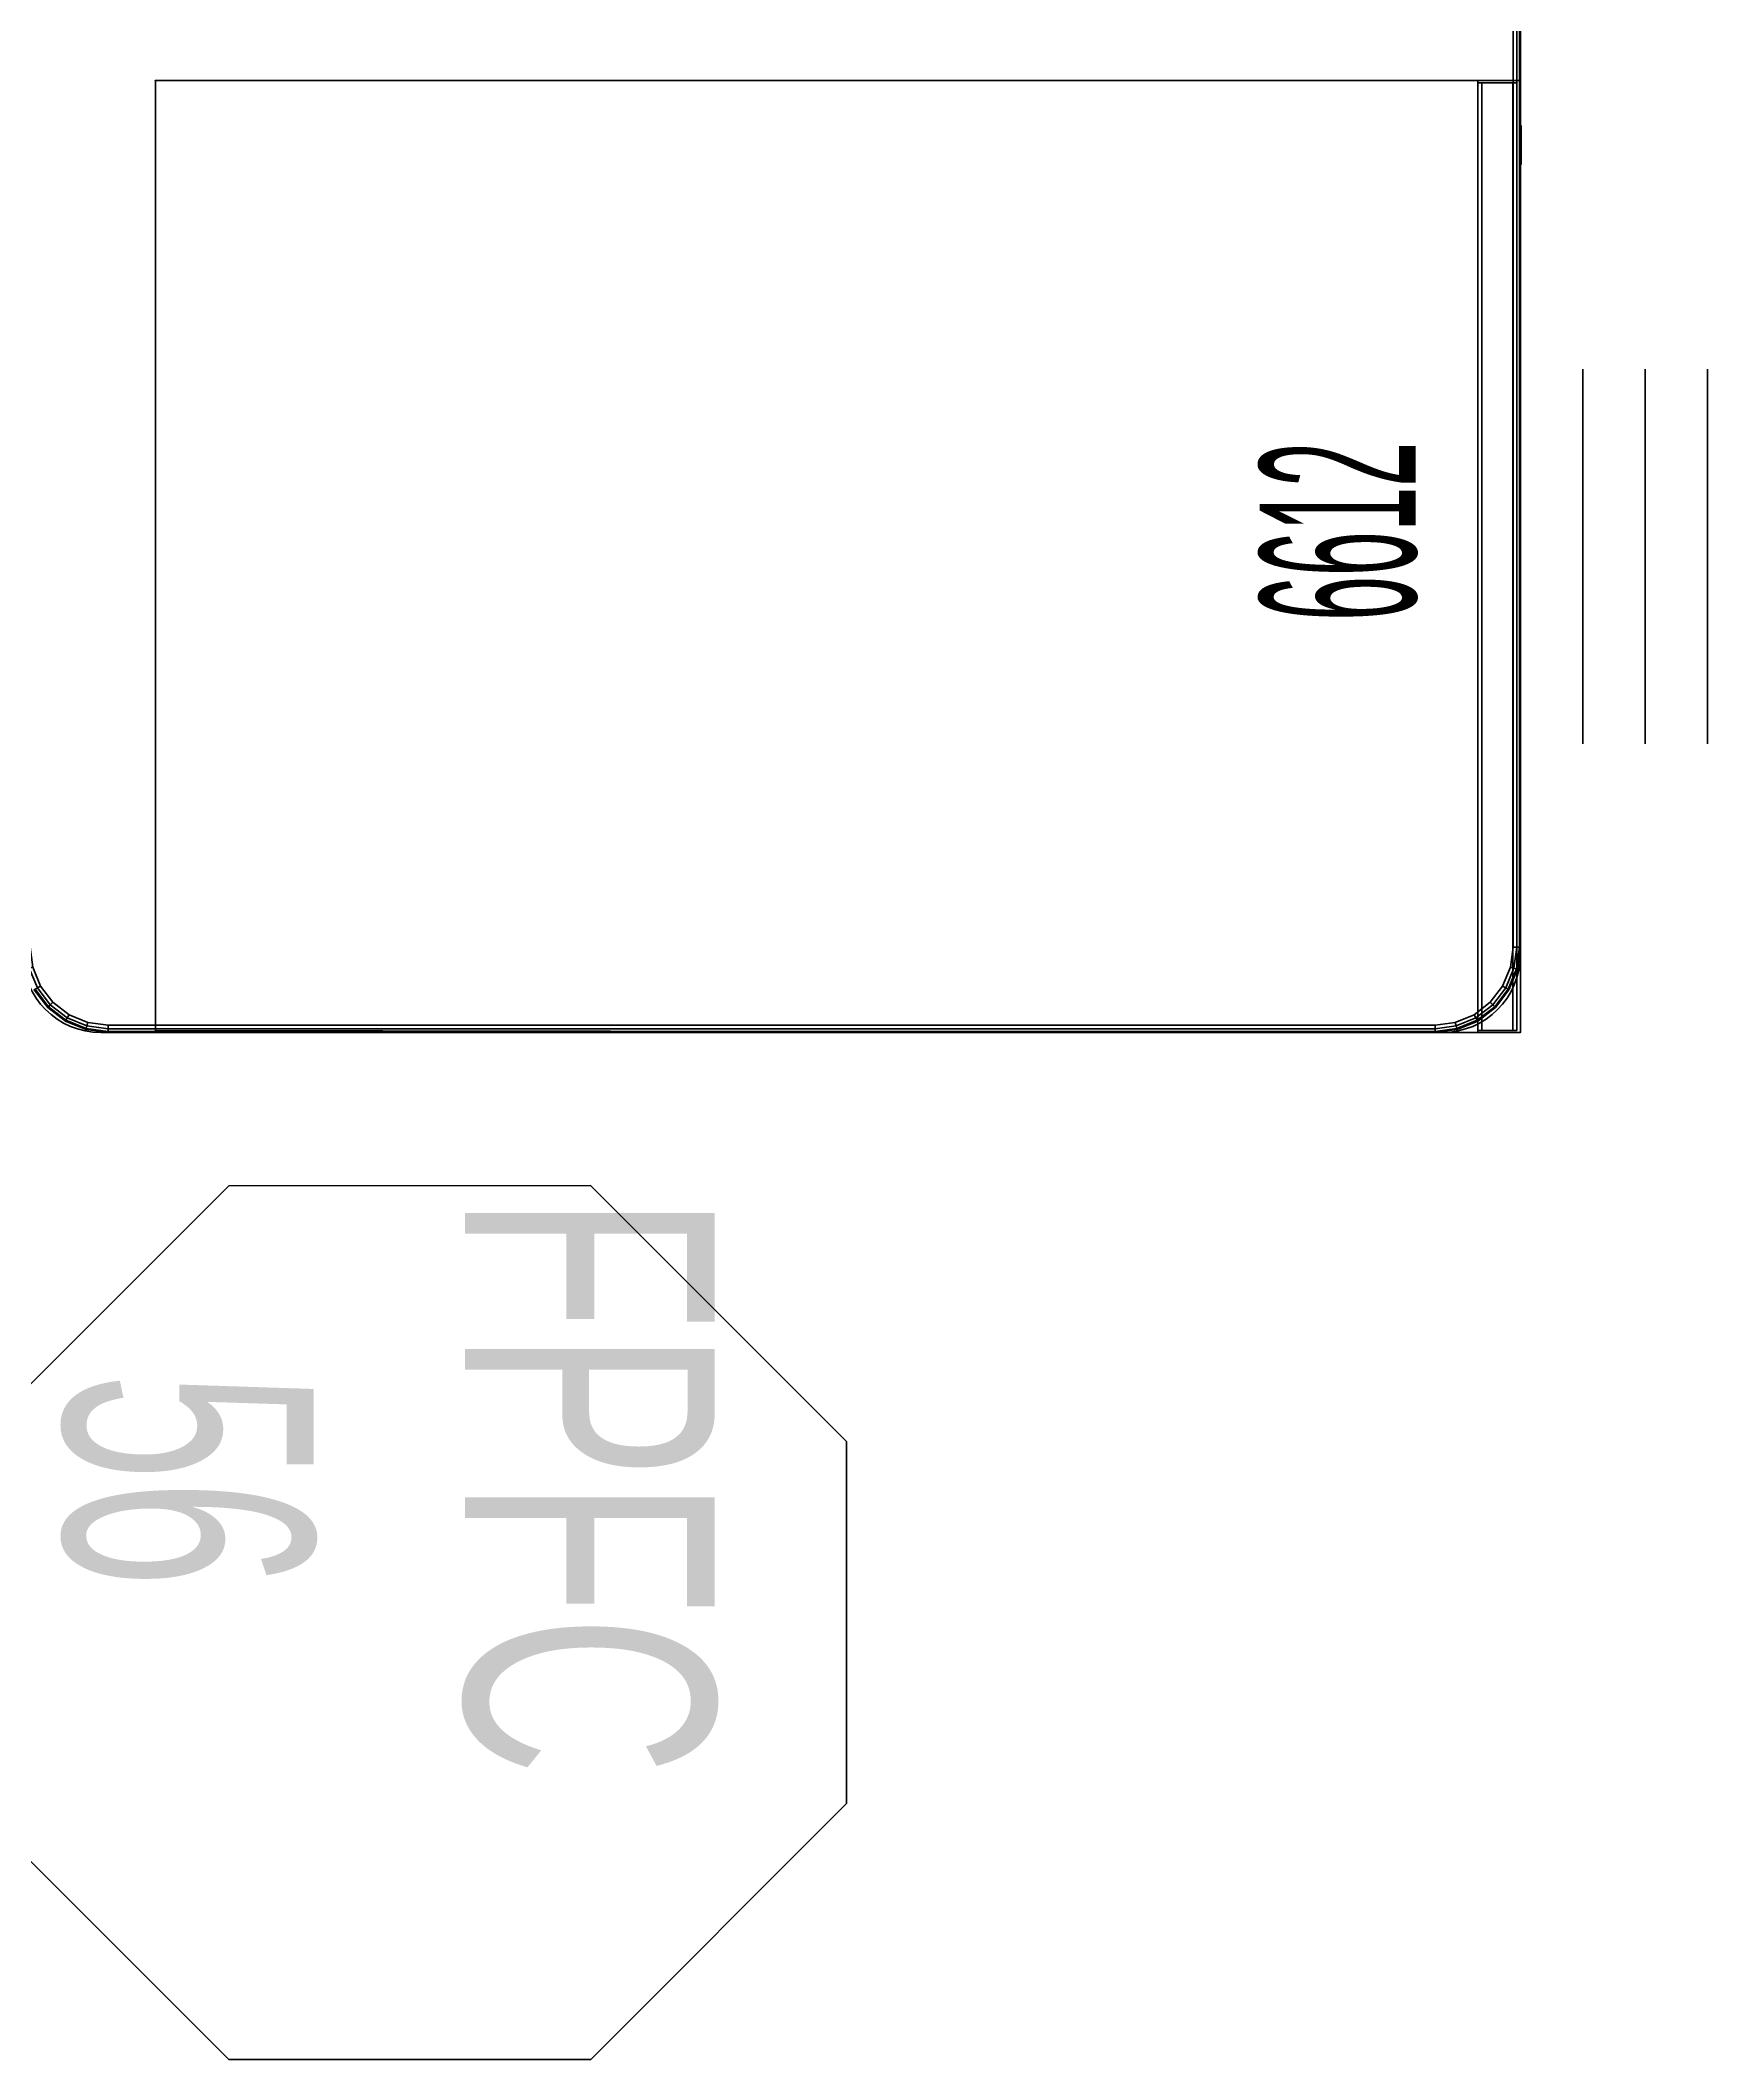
# Model space of a CAD drawing. Extents: x -170 to 1783, y -20 to 1205.
# Drawn here: x 1330.04 to 1356.76, y 192.93 to 225.28 of the extents above; entities that cross this region are included whole.
import ezdxf
from ezdxf.enums import TextEntityAlignment as Align

# ---------------------------------------------------------------- set-up
doc = ezdxf.new("R2010")
doc.units = 0
doc.header["$LTSCALE"] = 96
doc.header["$MEASUREMENT"] = 0
for name, color, linetype in [('A-FURN-3-WKSF-TOP', 7, 'Continuous'), ('A-FURN-3-WKSF-TRIM', 7, 'Continuous'), ('A-FURN-P-WKSF', 7, 'Continuous'), ('AFUPD-3-CSPT_3D', 7, 'Continuous'), ('AFUPD-3-RVBK_3D', 7, 'Continuous'), ('AFUPD-P', 7, 'Continuous'), ('MAIN_PANEL_COMP', 7, 'Continuous'), ('MAIN_STORAGE', 7, 'Continuous'), ('MAIN_WKSURF', 7, 'Continuous'), ('SM', 7, 'Continuous')]:
    doc.layers.add(name, color=color, linetype=linetype)

# ---------------------------------------------------------------- blocks, each defined once
blk = doc.blocks.new('EC-WYC-64-2424-T')
at = {"layer": 'A-FURN-3-WKSF-TOP', "color": 60, "linetype": 'Continuous'}
for points, invisible_edges in [([(0.118, -28.115, 29), (23.882, -34.22, 29), (23.882, -70.632, 29), (0.118, -70.632, 29)], 5), ([(0.118, -28.115, 27.75), (0.118, -70.632, 27.75), (23.882, -70.632, 27.75), (23.882, -34.22, 27.75)], 10), ([(23.882, -70.632, 29), (23.839, -70.956, 29), (0.161, -70.956, 29), (0.118, -70.632, 29)], 10), ([(23.882, -70.632, 27.75), (0.118, -70.632, 27.75), (0.161, -70.956, 27.75), (23.839, -70.956, 27.75)], 5), ([(0.285, -71.257, 29), (0.161, -70.956, 29), (23.839, -70.956, 29), (23.715, -71.257, 29)], 10), ([(0.285, -71.257, 27.75), (23.715, -71.257, 27.75), (23.839, -70.956, 27.75), (0.161, -70.956, 27.75)], 5), ([(23.715, -71.257, 29), (23.516, -71.516, 29), (0.484, -71.516, 29), (0.285, -71.257, 29)], 10), ([(23.715, -71.257, 27.75), (0.285, -71.257, 27.75), (0.484, -71.516, 27.75), (23.516, -71.516, 27.75)], 5), ([(0.743, -71.715, 29), (0.484, -71.516, 29), (23.516, -71.516, 29), (23.257, -71.715, 29)], 10), ([(0.743, -71.715, 27.75), (23.257, -71.715, 27.75), (23.516, -71.516, 27.75), (0.484, -71.516, 27.75)], 5), ([(23.257, -71.715, 29), (22.956, -71.839, 29), (1.044, -71.839, 29), (0.743, -71.715, 29)], 10), ([(23.257, -71.715, 27.75), (0.743, -71.715, 27.75), (1.044, -71.839, 27.75), (22.956, -71.839, 27.75)], 5), ([(1.368, -71.882, 29), (1.044, -71.839, 29), (22.956, -71.839, 29), (22.632, -71.882, 29)], 2), ([(1.368, -71.882, 27.75), (22.632, -71.882, 27.75), (22.956, -71.839, 27.75), (1.044, -71.839, 27.75)], 4)]:
    blk.add_3dface(points, dxfattribs=dict(at, invisible_edges=invisible_edges))
at = {"layer": 'A-FURN-3-WKSF-TRIM', "color": 40, "linetype": 'Continuous'}
for points in [[(23.882, -34.22, 29), (23.941, -34.22, 28.984), (23.941, -70.632, 28.984), (23.882, -70.632, 29)], [(23.941, -34.22, 27.766), (23.882, -34.22, 27.75), (23.882, -70.632, 27.75), (23.941, -70.632, 27.766)], [(23.941, -34.22, 28.984), (23.984, -34.22, 28.941), (23.984, -70.632, 28.941), (23.941, -70.632, 28.984)], [(23.984, -34.22, 27.809), (23.941, -34.22, 27.766), (23.941, -70.632, 27.766), (23.984, -70.632, 27.809)], [(23.984, -34.22, 28.941), (24, -34.22, 28.882), (24, -70.632, 28.882), (23.984, -70.632, 28.941)], [(24, -34.22, 27.868), (23.984, -34.22, 27.809), (23.984, -70.632, 27.809), (24, -70.632, 27.868)], [(23.882, -70.632, 29), (23.941, -70.632, 28.984), (23.896, -70.971, 28.984), (23.839, -70.956, 29)], [(23.941, -70.632, 27.766), (23.882, -70.632, 27.75), (23.839, -70.956, 27.75), (23.896, -70.971, 27.766)], [(23.941, -70.632, 28.984), (23.984, -70.632, 28.941), (23.938, -70.982, 28.941), (23.896, -70.971, 28.984)], [(23.984, -70.632, 27.809), (23.941, -70.632, 27.766), (23.896, -70.971, 27.766), (23.938, -70.982, 27.809)], [(23.984, -70.632, 28.941), (24, -70.632, 28.882), (23.953, -70.986, 28.882), (23.938, -70.982, 28.941)], [(24, -70.632, 27.868), (23.984, -70.632, 27.809), (23.938, -70.982, 27.809), (23.953, -70.986, 27.868)], [(24, -70.632, 28.882), (24, -70.632, 27.868), (23.953, -70.986, 27.868), (23.953, -70.986, 28.882)], [(0.285, -71.257, 29), (0.234, -71.287, 28.984), (0.104, -70.971, 28.984), (0.161, -70.956, 29)], [(0.234, -71.287, 27.766), (0.285, -71.257, 27.75), (0.161, -70.956, 27.75), (0.104, -70.971, 27.766)], [(23.839, -70.956, 29), (23.896, -70.971, 28.984), (23.766, -71.287, 28.984), (23.715, -71.257, 29)], [(23.896, -70.971, 27.766), (23.839, -70.956, 27.75), (23.715, -71.257, 27.75), (23.766, -71.287, 27.766)], [(23.896, -70.971, 28.984), (23.938, -70.982, 28.941), (23.803, -71.308, 28.941), (23.766, -71.287, 28.984)], [(23.938, -70.982, 27.809), (23.896, -70.971, 27.766), (23.766, -71.287, 27.766), (23.803, -71.308, 27.809)], [(23.938, -70.982, 28.941), (23.953, -70.986, 28.882), (23.817, -71.316, 28.882), (23.803, -71.308, 28.941)], [(23.953, -70.986, 27.868), (23.938, -70.982, 27.809), (23.803, -71.308, 27.809), (23.817, -71.316, 27.868)], [(23.953, -70.986, 28.882), (23.953, -70.986, 27.868), (23.817, -71.316, 27.868), (23.817, -71.316, 28.882)], [(0.412, -71.588, 28.941), (0.401, -71.599, 28.882), (0.183, -71.316, 28.882), (0.197, -71.308, 28.941)], [(0.401, -71.599, 27.868), (0.412, -71.588, 27.809), (0.197, -71.308, 27.809), (0.183, -71.316, 27.868)], [(0.401, -71.599, 28.882), (0.401, -71.599, 27.868), (0.183, -71.316, 27.868), (0.183, -71.316, 28.882)], [(0.442, -71.558, 28.984), (0.412, -71.588, 28.941), (0.197, -71.308, 28.941), (0.234, -71.287, 28.984)], [(0.412, -71.588, 27.809), (0.442, -71.558, 27.766), (0.234, -71.287, 27.766), (0.197, -71.308, 27.809)], [(0.484, -71.516, 29), (0.442, -71.558, 28.984), (0.234, -71.287, 28.984), (0.285, -71.257, 29)], [(0.442, -71.558, 27.766), (0.484, -71.516, 27.75), (0.285, -71.257, 27.75), (0.234, -71.287, 27.766)], [(23.715, -71.257, 29), (23.766, -71.287, 28.984), (23.558, -71.558, 28.984), (23.516, -71.516, 29)], [(23.766, -71.287, 27.766), (23.715, -71.257, 27.75), (23.516, -71.516, 27.75), (23.558, -71.558, 27.766)], [(23.766, -71.287, 28.984), (23.803, -71.308, 28.941), (23.588, -71.588, 28.941), (23.558, -71.558, 28.984)], [(23.803, -71.308, 27.809), (23.766, -71.287, 27.766), (23.558, -71.558, 27.766), (23.588, -71.588, 27.809)], [(23.803, -71.308, 28.941), (23.817, -71.316, 28.882), (23.599, -71.599, 28.882), (23.588, -71.588, 28.941)], [(23.817, -71.316, 27.868), (23.803, -71.308, 27.809), (23.588, -71.588, 27.809), (23.599, -71.599, 27.868)], [(23.817, -71.316, 28.882), (23.817, -71.316, 27.868), (23.599, -71.599, 27.868), (23.599, -71.599, 28.882)], [(0.692, -71.803, 28.941), (0.684, -71.817, 28.882), (0.401, -71.599, 28.882), (0.412, -71.588, 28.941)], [(0.684, -71.817, 27.868), (0.692, -71.803, 27.809), (0.412, -71.588, 27.809), (0.401, -71.599, 27.868)], [(0.684, -71.817, 28.882), (0.684, -71.817, 27.868), (0.401, -71.599, 27.868), (0.401, -71.599, 28.882)], [(0.714, -71.766, 28.984), (0.692, -71.803, 28.941), (0.412, -71.588, 28.941), (0.442, -71.558, 28.984)], [(0.692, -71.803, 27.809), (0.714, -71.766, 27.766), (0.442, -71.558, 27.766), (0.412, -71.588, 27.809)], [(0.743, -71.715, 29), (0.714, -71.766, 28.984), (0.442, -71.558, 28.984), (0.484, -71.516, 29)], [(0.714, -71.766, 27.766), (0.743, -71.715, 27.75), (0.484, -71.516, 27.75), (0.442, -71.558, 27.766)], [(1.018, -71.938, 28.941), (1.014, -71.953, 28.882), (0.684, -71.817, 28.882), (0.692, -71.803, 28.941)], [(1.014, -71.953, 27.868), (1.018, -71.938, 27.809), (0.692, -71.803, 27.809), (0.684, -71.817, 27.868)], [(1.014, -71.953, 28.882), (1.014, -71.953, 27.868), (0.684, -71.817, 27.868), (0.684, -71.817, 28.882)], [(1.029, -71.896, 28.984), (1.018, -71.938, 28.941), (0.692, -71.803, 28.941), (0.714, -71.766, 28.984)], [(1.018, -71.938, 27.809), (1.029, -71.896, 27.766), (0.714, -71.766, 27.766), (0.692, -71.803, 27.809)], [(1.044, -71.839, 29), (1.029, -71.896, 28.984), (0.714, -71.766, 28.984), (0.743, -71.715, 29)], [(1.029, -71.896, 27.766), (1.044, -71.839, 27.75), (0.743, -71.715, 27.75), (0.714, -71.766, 27.766)], [(23.257, -71.715, 29), (23.287, -71.766, 28.984), (22.971, -71.896, 28.984), (22.956, -71.839, 29)], [(23.287, -71.766, 27.766), (23.257, -71.715, 27.75), (22.956, -71.839, 27.75), (22.971, -71.896, 27.766)], [(23.287, -71.766, 28.984), (23.308, -71.803, 28.941), (22.982, -71.938, 28.941), (22.971, -71.896, 28.984)], [(23.308, -71.803, 27.809), (23.287, -71.766, 27.766), (22.971, -71.896, 27.766), (22.982, -71.938, 27.809)], [(23.308, -71.803, 28.941), (23.316, -71.817, 28.882), (22.986, -71.953, 28.882), (22.982, -71.938, 28.941)], [(23.316, -71.817, 27.868), (23.308, -71.803, 27.809), (22.982, -71.938, 27.809), (22.986, -71.953, 27.868)], [(23.316, -71.817, 28.882), (23.316, -71.817, 27.868), (22.986, -71.953, 27.868), (22.986, -71.953, 28.882)], [(23.516, -71.516, 29), (23.558, -71.558, 28.984), (23.287, -71.766, 28.984), (23.257, -71.715, 29)], [(23.558, -71.558, 27.766), (23.516, -71.516, 27.75), (23.257, -71.715, 27.75), (23.287, -71.766, 27.766)], [(23.558, -71.558, 28.984), (23.588, -71.588, 28.941), (23.308, -71.803, 28.941), (23.287, -71.766, 28.984)], [(23.588, -71.588, 27.809), (23.558, -71.558, 27.766), (23.287, -71.766, 27.766), (23.308, -71.803, 27.809)], [(23.588, -71.588, 28.941), (23.599, -71.599, 28.882), (23.316, -71.817, 28.882), (23.308, -71.803, 28.941)], [(23.599, -71.599, 27.868), (23.588, -71.588, 27.809), (23.308, -71.803, 27.809), (23.316, -71.817, 27.868)], [(23.599, -71.599, 28.882), (23.599, -71.599, 27.868), (23.316, -71.817, 27.868), (23.316, -71.817, 28.882)], [(1.368, -71.984, 28.941), (1.368, -72, 28.882), (1.014, -71.953, 28.882), (1.018, -71.938, 28.941)], [(1.368, -72, 27.868), (1.368, -71.984, 27.809), (1.018, -71.938, 27.809), (1.014, -71.953, 27.868)], [(1.368, -72, 28.882), (1.368, -72, 27.868), (1.014, -71.953, 27.868), (1.014, -71.953, 28.882)], [(1.368, -71.941, 28.984), (1.368, -71.984, 28.941), (1.018, -71.938, 28.941), (1.029, -71.896, 28.984)], [(1.368, -71.984, 27.809), (1.368, -71.941, 27.766), (1.029, -71.896, 27.766), (1.018, -71.938, 27.809)], [(1.368, -71.882, 29), (1.368, -71.941, 28.984), (1.029, -71.896, 28.984), (1.044, -71.839, 29)], [(1.368, -71.941, 27.766), (1.368, -71.882, 27.75), (1.044, -71.839, 27.75), (1.029, -71.896, 27.766)], [(22.632, -71.941, 27.766), (22.632, -71.882, 27.75), (1.368, -71.882, 27.75), (1.368, -71.941, 27.766)], [(22.632, -71.882, 29), (22.632, -71.941, 28.984), (1.368, -71.941, 28.984), (1.368, -71.882, 29)], [(22.632, -71.984, 27.809), (22.632, -71.941, 27.766), (1.368, -71.941, 27.766), (1.368, -71.984, 27.809)], [(22.632, -71.941, 28.984), (22.632, -71.984, 28.941), (1.368, -71.984, 28.941), (1.368, -71.941, 28.984)], [(22.632, -72, 27.868), (22.632, -71.984, 27.809), (1.368, -71.984, 27.809), (1.368, -72, 27.868)], [(22.632, -71.984, 28.941), (22.632, -72, 28.882), (1.368, -72, 28.882), (1.368, -71.984, 28.941)], [(22.632, -72, 28.882), (22.632, -72, 27.868), (1.368, -72, 27.868), (1.368, -72, 28.882)], [(22.956, -71.839, 29), (22.971, -71.896, 28.984), (22.632, -71.941, 28.984), (22.632, -71.882, 29)], [(22.971, -71.896, 27.766), (22.956, -71.839, 27.75), (22.632, -71.882, 27.75), (22.632, -71.941, 27.766)], [(22.971, -71.896, 28.984), (22.982, -71.938, 28.941), (22.632, -71.984, 28.941), (22.632, -71.941, 28.984)], [(22.982, -71.938, 27.809), (22.971, -71.896, 27.766), (22.632, -71.941, 27.766), (22.632, -71.984, 27.809)], [(22.982, -71.938, 28.941), (22.986, -71.953, 28.882), (22.632, -72, 28.882), (22.632, -71.984, 28.941)], [(22.986, -71.953, 27.868), (22.982, -71.938, 27.809), (22.632, -71.984, 27.809), (22.632, -72, 27.868)], [(22.986, -71.953, 28.882), (22.986, -71.953, 27.868), (22.632, -72, 27.868), (22.632, -72, 28.882)]]:
    blk.add_3dface(points, dxfattribs=at)
at = {"layer": 'A-FURN-3-WKSF-TRIM', "color": 40, "linetype": 'Continuous', "invisible_edges": 1}
blk.add_3dface([(24, -34.22, 28.882), (24, -34.22, 27.868), (24, -70.632, 27.868), (24, -70.632, 28.882)], dxfattribs=at)
at = {"layer": 'A-FURN-P-WKSF', "color": 7, "linetype": 'Continuous'}
for p, q in [((24, -70.75), (24, -34.22)), ((1.25, -72), (22.75, -72))]:
    blk.add_line(p, q, dxfattribs=at)
for centre, start, end in [((1.25, -70.75), 180, 270), ((22.75, -70.75), 270, 360)]:
    blk.add_arc(centre, 1.25, start, end, dxfattribs=at)
at = {"layer": 'MAIN_WKSURF', "color": 7, "linetype": 'Continuous'}
blk.add_point((24, -72), dxfattribs=at)
blk.add_point((24, -72), dxfattribs=at)
blk = doc.blocks.new('EC-HP-6612-FPED')
at = {"layer": 'AFUPD-3-CSPT_3D', "color": 60, "linetype": 'Continuous'}
for points in [[(0, 21.875, 27.75), (15.25, 21.875, 27.75), (15.25, 21.875), (0, 21.875)], [(0, 0.68), (0, 0.68, 27.75), (0, 21.875, 27.75), (0, 21.875)], [(15.25, 0.68), (15.25, 21.875), (15.25, 21.875, 27.75), (15.25, 0.68, 27.75)], [(15.25, 0.68, 27.75), (0, 0.68, 27.75), (0, 0, 27.75), (15.25, 0, 27.75)], [(15.25, 0.68), (15.25, 0.68, 2.73), (0, 0.68, 2.73), (0, 0.68)], [(0, 0.68, 2.73), (15.25, 0.68, 2.73), (15.25, 0.68, 27.75), (0, 0.68, 27.75)], [(0, 0, 26.15), (0, 0, 27.75), (0, 0.68, 27.75), (0, 0.68, 26.15)], [(15.217, 0.06, 14.525), (15.217, 0.68, 14.525), (0.032, 0.68, 14.525), (0.032, 0.06, 14.525)], [(0.032, 0.06, 2.73), (0.032, 0.68, 2.73), (15.217, 0.68, 2.73), (15.217, 0.06, 2.73)], [(0.032, 0.68, 14.087), (15.217, 0.68, 14.087), (15.217, 0.68, 2.73), (0.032, 0.68, 2.73)], [(15.217, 0.06, 20.275), (15.217, 0.68, 20.275), (0.032, 0.68, 20.275), (0.032, 0.06, 20.275)], [(0.032, 0.06, 14.65), (0.032, 0.68, 14.65), (15.217, 0.68, 14.65), (15.217, 0.06, 14.65)], [(0.032, 0.68, 19.838), (15.217, 0.68, 19.838), (15.217, 0.68, 14.65), (0.032, 0.68, 14.65)], [(0.032, 0.06, 26.025), (0.032, 0.68, 26.025), (15.217, 0.68, 26.025), (15.217, 0.06, 26.025)], [(0.032, 0.68, 20.4), (15.217, 0.68, 20.4), (15.217, 0.68, 25.587), (0.032, 0.68, 25.587)], [(15.217, 0.06, 20.4), (15.217, 0.68, 20.4), (0.032, 0.68, 20.4), (0.032, 0.06, 20.4)], [(15.25, 0.68, 26.15), (15.25, 0.68, 27.75), (15.25, 0, 27.75), (15.25, 0, 26.15)], [(0.032, 0.618, 14.087), (0.032, 0.06, 13.462), (15.217, 0.06, 13.462), (15.217, 0.618, 14.087)], [(0.032, 0.618, 14.087), (15.217, 0.618, 14.087), (15.217, 0.618, 14.462), (0.032, 0.618, 14.462)], [(15.217, 0.618, 14.462), (15.217, 0.122, 14.462), (0.032, 0.122, 14.462), (0.032, 0.618, 14.462)], [(0.032, 0.618, 19.838), (0.032, 0.06, 19.213), (15.217, 0.06, 19.213), (15.217, 0.618, 19.838)], [(15.217, 0.618, 20.213), (15.217, 0.122, 20.213), (0.032, 0.122, 20.213), (0.032, 0.618, 20.213)], [(0.032, 0.618, 19.838), (15.217, 0.618, 19.838), (15.217, 0.618, 20.213), (0.032, 0.618, 20.213)], [(0.032, 0.618, 25.962), (15.217, 0.618, 25.962), (15.217, 0.618, 25.587), (0.032, 0.618, 25.587)], [(0.032, 0.618, 25.962), (0.032, 0.122, 25.962), (15.217, 0.122, 25.962), (15.217, 0.618, 25.962)], [(15.217, 0.618, 25.587), (15.217, 0.06, 24.962), (0.032, 0.06, 24.962), (0.032, 0.618, 25.587)], [(0, 0, 27.75), (0, 0, 26.15), (15.25, 0, 26.15), (15.25, 0, 27.75)], [(0.032, 0.06, 14.275), (0.032, 0.122, 14.275), (15.217, 0.122, 14.275), (15.217, 0.06, 14.275)], [(0.032, 0.06, 20.025), (0.032, 0.122, 20.025), (15.217, 0.122, 20.025), (15.217, 0.06, 20.025)], [(15.217, 0.06, 25.775), (15.217, 0.122, 25.775), (0.032, 0.122, 25.775), (0.032, 0.06, 25.775)], [(15.217, 0.06, 14.275), (15.217, 0.06, 14.525), (0.032, 0.06, 14.525), (0.032, 0.06, 14.275)], [(0.032, 0.06, 13.462), (0.032, 0.06, 2.73), (15.217, 0.06, 2.73), (15.217, 0.06, 13.462)], [(15.217, 0.06, 20.025), (15.217, 0.06, 20.275), (0.032, 0.06, 20.275), (0.032, 0.06, 20.025)], [(0.032, 0.06, 19.213), (0.032, 0.06, 14.65), (15.217, 0.06, 14.65), (15.217, 0.06, 19.213)], [(0.032, 0.06, 25.775), (0.032, 0.06, 26.025), (15.217, 0.06, 26.025), (15.217, 0.06, 25.775)], [(15.217, 0.06, 24.962), (15.217, 0.06, 20.4), (0.032, 0.06, 20.4), (0.032, 0.06, 24.962)]]:
    blk.add_3dface(points, dxfattribs=at)
for points, invisible_edges in [([(0, 21.875, 27.75), (0, 0.68, 27.75), (15.25, 0.68, 27.75), (15.25, 21.875, 27.75)], 2), ([(0.032, 0.68, 14.087), (0.032, 0.06, 2.73), (0.032, 0.06, 13.462), (0.032, 0.618, 14.087)], 9), ([(0.032, 0.68, 14.525), (0.032, 0.618, 14.462), (0.032, 0.122, 14.462), (0.032, 0.06, 14.525)], 5), ([(0.032, 0.618, 14.087), (0.032, 0.618, 14.462), (0.032, 0.68, 14.525), (0.032, 0.68, 14.087)], 2), ([(0.032, 0.06, 2.73), (0.032, 0.68, 14.087), (0.032, 0.68, 2.73)], 1), ([(0.032, 0.68, 19.838), (0.032, 0.06, 14.65), (0.032, 0.06, 19.213), (0.032, 0.618, 19.838)], 9), ([(0.032, 0.68, 20.275), (0.032, 0.618, 20.213), (0.032, 0.122, 20.213), (0.032, 0.06, 20.275)], 5), ([(0.032, 0.618, 19.838), (0.032, 0.618, 20.213), (0.032, 0.68, 20.275), (0.032, 0.68, 19.838)], 2), ([(0.032, 0.06, 14.65), (0.032, 0.68, 19.838), (0.032, 0.68, 14.65)], 1), ([(0.032, 0.68), (0.032, 0.68, 2.955), (15.217, 0.68, 2.955), (15.217, 0.68)], 7), ([(0.032, 0.618, 25.587), (0.032, 0.06, 24.962), (0.032, 0.06, 20.4), (0.032, 0.68, 25.587)], 12), ([(0.032, 0.06, 26.025), (0.032, 0.122, 25.962), (0.032, 0.618, 25.962), (0.032, 0.68, 26.025)], 5), ([(0.032, 0.68, 25.587), (0.032, 0.68, 26.025), (0.032, 0.618, 25.962), (0.032, 0.618, 25.587)], 2), ([(0.032, 0.68, 20.4), (0.032, 0.68, 25.587), (0.032, 0.06, 20.4)], 2), ([(15.217, 0.618, 14.087), (15.217, 0.06, 13.462), (15.217, 0.06, 2.73), (15.217, 0.68, 14.087)], 12), ([(15.217, 0.06, 14.525), (15.217, 0.122, 14.462), (15.217, 0.618, 14.462), (15.217, 0.68, 14.525)], 5), ([(15.217, 0.68, 14.087), (15.217, 0.68, 14.525), (15.217, 0.618, 14.462), (15.217, 0.618, 14.087)], 2), ([(15.217, 0.68, 2.73), (15.217, 0.68, 14.087), (15.217, 0.06, 2.73)], 2), ([(15.217, 0.618, 19.838), (15.217, 0.06, 19.213), (15.217, 0.06, 14.65), (15.217, 0.68, 19.838)], 12), ([(15.217, 0.06, 20.275), (15.217, 0.122, 20.213), (15.217, 0.618, 20.213), (15.217, 0.68, 20.275)], 5), ([(15.217, 0.68, 19.838), (15.217, 0.68, 20.275), (15.217, 0.618, 20.213), (15.217, 0.618, 19.838)], 2), ([(15.217, 0.68, 14.65), (15.217, 0.68, 19.838), (15.217, 0.06, 14.65)], 2), ([(15.217, 0.68, 25.587), (15.217, 0.06, 20.4), (15.217, 0.06, 24.962), (15.217, 0.618, 25.587)], 9), ([(15.217, 0.68, 26.025), (15.217, 0.618, 25.962), (15.217, 0.122, 25.962), (15.217, 0.06, 26.025)], 5), ([(15.217, 0.618, 25.587), (15.217, 0.618, 25.962), (15.217, 0.68, 26.025), (15.217, 0.68, 25.587)], 2), ([(15.217, 0.06, 20.4), (15.217, 0.68, 25.587), (15.217, 0.68, 20.4)], 1), ([(0.032, 0.122, 14.462), (0.032, 0.122, 14.275), (0.032, 0.06, 14.275), (0.032, 0.06, 14.525)], 8), ([(0.032, 0.122, 20.213), (0.032, 0.122, 20.025), (0.032, 0.06, 20.025), (0.032, 0.06, 20.275)], 8), ([(0.032, 0.06, 26.025), (0.032, 0.06, 25.775), (0.032, 0.122, 25.775), (0.032, 0.122, 25.962)], 8), ([(15.217, 0.06, 14.525), (15.217, 0.06, 14.275), (15.217, 0.122, 14.275), (15.217, 0.122, 14.462)], 8), ([(15.217, 0.06, 20.275), (15.217, 0.06, 20.025), (15.217, 0.122, 20.025), (15.217, 0.122, 20.213)], 8), ([(15.217, 0.122, 25.962), (15.217, 0.122, 25.775), (15.217, 0.06, 25.775), (15.217, 0.06, 26.025)], 8)]:
    blk.add_3dface(points, dxfattribs=dict(at, invisible_edges=invisible_edges))
at = {"layer": 'AFUPD-3-RVBK_3D', "color": 60, "linetype": 'Continuous'}
for points, invisible_edges in [([(0, 0.68, 27.75), (15.25, 0.68, 27.75), (15.25, 0.68, 2.73), (0, 0.68, 2.73)], 1), ([(14.218, -0.01, 26.949), (13.911, -0.01, 27.01), (13.905, -0.01, 26.949), (13.911, -0.01, 26.888)], 9), ([(14.218, -0.01, 26.949), (13.911, -0.01, 26.888), (13.929, -0.01, 26.83), (13.958, -0.01, 26.776)], 9), ([(14.218, -0.01, 26.949), (13.958, -0.01, 27.123), (13.929, -0.01, 27.069), (13.911, -0.01, 27.01)], 9), ([(14.218, -0.01, 26.949), (13.958, -0.01, 26.776), (13.997, -0.01, 26.728), (14.044, -0.01, 26.689)], 9), ([(14.218, -0.01, 26.949), (14.044, -0.01, 27.209), (13.997, -0.01, 27.17), (13.958, -0.01, 27.123)], 9), ([(14.218, -0.01, 26.949), (14.044, -0.01, 26.689), (14.098, -0.01, 26.661), (14.157, -0.01, 26.643)], 9), ([(14.218, -0.01, 26.949), (14.157, -0.01, 27.256), (14.098, -0.01, 27.238), (14.044, -0.01, 27.209)], 9), ([(14.218, -0.01, 26.949), (14.157, -0.01, 26.643), (14.218, -0.01, 26.637), (14.278, -0.01, 26.643)], 9), ([(14.218, -0.01, 26.949), (14.278, -0.01, 27.256), (14.218, -0.01, 27.262), (14.157, -0.01, 27.256)], 9), ([(14.218, -0.01, 26.949), (14.524, -0.01, 26.888), (14.53, -0.01, 26.949), (14.524, -0.01, 27.01)], 9), ([(14.218, -0.01, 26.949), (14.477, -0.01, 26.776), (14.506, -0.01, 26.83), (14.524, -0.01, 26.888)], 9), ([(14.218, -0.01, 26.949), (14.391, -0.01, 26.689), (14.438, -0.01, 26.728), (14.477, -0.01, 26.776)], 9), ([(14.218, -0.01, 26.949), (14.278, -0.01, 26.643), (14.337, -0.01, 26.661), (14.391, -0.01, 26.689)], 9), ([(14.218, -0.01, 26.949), (14.524, -0.01, 27.01), (14.506, -0.01, 27.069), (14.477, -0.01, 27.123)], 9), ([(14.218, -0.01, 26.949), (14.477, -0.01, 27.123), (14.438, -0.01, 27.17), (14.391, -0.01, 27.209)], 9), ([(14.218, -0.01, 26.949), (14.391, -0.01, 27.209), (14.337, -0.01, 27.238), (14.278, -0.01, 27.256)], 9)]:
    blk.add_3dface(points, dxfattribs=dict(at, invisible_edges=invisible_edges))
for points in [[(0.032, 0.68, 26.15), (15.217, 0.68, 26.15), (15.217, 0.68, 20.275), (0.032, 0.68, 20.275)], [(0.032, 0.68, 14.65), (15.217, 0.68, 14.65), (15.217, 0.68, 14.525), (0.032, 0.68, 14.525)]]:
    blk.add_3dface(points, dxfattribs=at)
at = {"layer": 'AFUPD-P', "color": 60, "linetype": 'Continuous'}
for p, q in [((15.25, 21.875), (0, 21.875)), ((0, 21.875), (0, 0)), ((15.25, 21.875), (0, 21.875)), ((0.032, 21.875), (0, 0)), ((15.25, 0), (15.25, 21.875)), ((15.25, 0), (15.25, 21.875)), ((0, 0), (15.25, 0)), ((0, 0), (15.25, 0)), ((4.625, -1), (10.625, -1)), ((4.625, -1), (10.625, -1)), ((4.625, -2), (10.625, -2)), ((4.625, -2), (10.625, -2)), ((4.625, -3), (10.625, -3)), ((4.625, -3), (10.625, -3))]:
    blk.add_line(p, q, dxfattribs=at)
at = {"layer": 'MAIN_STORAGE', "color": 7, "linetype": 'Continuous'}
for p in [(0, 21.875), (0, 21.875), (15.25, 21.875), (15.25, 21.875), (0, 0), (0, 0), (15.25, 0), (15.25, 0)]:
    blk.add_point(p, dxfattribs=at)
at = {"layer": 'AFUPD-P', "color": 60, "linetype": 'Continuous', "width": 0.384889}
blk.add_text('6612', height=2.5, dxfattribs=at).set_placement((8.028, 1.676), align=Align.CENTER)
blk = doc.blocks.new('EC-FPFC-56')
at = {"layer": 'MAIN_PANEL_COMP', "color": 7, "linetype": 'Continuous'}
for p in [(0, 0), (0, 0), (0.03, -0.008), (0.03, -0.008), (0, -2), (0.03, -2.008), (2, -2), (2.03, -2.008)]:
    blk.add_point(p, dxfattribs=at)
at = {"layer": 'SM', "color": 60, "linetype": 'Continuous'}
for p, q in [((2.425, 9.107), (6.526, 13.209)), ((6.526, 13.209), (12.324, 13.21)), ((12.324, 13.21), (16.426, 9.11)), ((2.426, 3.308), (2.425, 9.107)), ((16.426, 9.11), (16.427, 3.311)), ((6.528, -0.792), (2.426, 3.308)), ((16.427, 3.311), (12.327, -0.791)), ((1, 0), (0, 0)), ((2, -1), (1, 0)), ((12.327, -0.791), (6.528, -0.792)), ((2, -2), (2, -1))]:
    blk.add_line(p, q, dxfattribs=at)
for points in [[(0.03, -0.008, 3), (0.03, -2.008, 3), (0.03, -2.008, 55.5), (0.03, -0.008, 55.5)], [(0.03, -0.008, 55.5), (0.53, -0.008, 55.5), (0.53, -0.008, 3), (0.03, -0.008, 3)], [(0.045, -0.008, 55.63), (0.03, -0.008, 55.5), (0.03, -2.008, 55.5), (0.045, -1.991, 55.63)], [(0.03, -0.008), (0.03, -2.008), (0.03, -2.008, 3), (0.03, -0.008, 3)], [(0.03, -0.008, 3), (0.53, -0.008, 3), (0.53, -0.008), (0.03, -0.008)], [(0.096, -0.008, 55.75), (0.045, -0.008, 55.63), (0.045, -1.991, 55.63), (0.096, -1.941, 55.75)], [(0.175, -0.008, 55.854), (0.096, -0.008, 55.75), (0.096, -1.941, 55.75), (0.176, -1.862, 55.854)], [(0.279, -0.008, 55.933), (0.175, -0.008, 55.854), (0.176, -1.862, 55.854), (0.279, -1.758, 55.933)], [(0.399, -0.008, 55.983), (0.279, -0.008, 55.933), (0.279, -1.758, 55.933), (0.399, -1.639, 55.983)], [(0.53, -0.008, 56), (0.399, -0.008, 55.983), (0.399, -1.639, 55.983), (0.53, -1.508, 56)], [(0.919, -0.057, 55.5), (0.53, -0.008, 55.5), (0.53, -0.008, 56), (0.919, -0.057, 56)], [(0.919, -0.057), (0.53, -0.008), (0.53, -0.008, 3), (0.919, -0.057, 3)], [(0.919, -0.057, 3), (0.53, -0.008, 3), (0.53, -0.008, 55.5), (0.919, -0.057, 55.5)], [(1.281, -0.208), (0.919, -0.057), (0.919, -0.057, 3), (1.281, -0.208, 3)], [(1.281, -0.208, 55.5), (0.919, -0.057, 55.5), (0.919, -0.057, 56), (1.281, -0.208, 56)], [(1.281, -0.208, 3), (0.919, -0.057, 3), (0.919, -0.057, 55.5), (1.281, -0.208, 55.5)], [(1.591, -0.446), (1.281, -0.208), (1.281, -0.208, 3), (1.591, -0.446, 3)], [(1.591, -0.446, 55.5), (1.281, -0.208, 55.5), (1.281, -0.208, 56), (1.591, -0.446, 56)], [(1.591, -0.446, 3), (1.281, -0.208, 3), (1.281, -0.208, 55.5), (1.591, -0.446, 55.5)], [(1.83, -0.757), (1.591, -0.446), (1.591, -0.446, 3), (1.83, -0.757, 3)], [(1.83, -0.757, 3), (1.591, -0.446, 3), (1.591, -0.446, 55.5), (1.83, -0.757, 55.5)], [(1.83, -0.757, 55.5), (1.591, -0.446, 55.5), (1.591, -0.446, 56), (1.83, -0.757, 56)], [(1.98, -1.118), (1.83, -0.757), (1.83, -0.757, 3), (1.98, -1.118, 3)], [(1.98, -1.118, 3), (1.83, -0.757, 3), (1.83, -0.757, 55.5), (1.98, -1.118, 55.5)], [(1.98, -1.118, 55.5), (1.83, -0.757, 55.5), (1.83, -0.757, 56), (1.98, -1.118, 56)], [(2.03, -1.508), (1.98, -1.118), (1.98, -1.118, 3), (2.03, -1.508, 3)], [(2.03, -1.508, 3), (1.98, -1.118, 3), (1.98, -1.118, 55.5), (2.03, -1.508, 55.5)], [(2.03, -1.508, 55.5), (1.98, -1.118, 55.5), (1.98, -1.118, 56), (2.03, -1.508, 56)], [(2.03, -1.639, 55.983), (2.03, -1.508, 56), (0.53, -1.508, 56), (0.399, -1.639, 55.983)], [(2.03, -2.008, 3), (2.03, -1.508, 3), (2.03, -1.508, 55.5), (2.03, -2.008, 55.5)], [(2.03, -2.008), (2.03, -1.508), (2.03, -1.508, 3), (2.03, -2.008, 3)], [(0.176, -1.862, 55.854), (0.096, -1.941, 55.75), (2.03, -1.941, 55.75), (2.03, -1.862, 55.854)], [(0.279, -1.758, 55.933), (0.176, -1.862, 55.854), (2.03, -1.862, 55.854), (2.03, -1.759, 55.933)], [(2.03, -1.759, 55.933), (2.03, -1.639, 55.983), (0.399, -1.639, 55.983), (0.279, -1.758, 55.933)], [(0.045, -1.991, 55.63), (0.03, -2.008, 55.5), (2.03, -2.008, 55.5), (2.03, -1.992, 55.63)], [(2.03, -2.008, 55.5), (0.03, -2.008, 55.5), (0.03, -2.008, 3), (2.03, -2.008, 3)], [(2.03, -2.008, 3), (0.03, -2.008, 3), (0.03, -2.008), (2.03, -2.008)], [(0.096, -1.941, 55.75), (0.045, -1.991, 55.63), (2.03, -1.992, 55.63), (2.03, -1.941, 55.75)]]:
    blk.add_3dface(points, dxfattribs=at)
for points, invisible_edges in [([(0.045, -0.008, 55.63), (0.53, -0.008, 55.5), (0.03, -0.008, 55.5)], 1), ([(0.53, -0.008, 55.5), (0.045, -0.008, 55.63), (0.53, -0.008, 56)], 3), ([(0.096, -0.008, 55.75), (0.53, -0.008, 56), (0.045, -0.008, 55.63)], 3), ([(0.53, -0.008, 56), (0.096, -0.008, 55.75), (0.399, -0.008, 55.983)], 3), ([(0.175, -0.008, 55.854), (0.399, -0.008, 55.983), (0.096, -0.008, 55.75)], 3), ([(0.399, -0.008, 55.983), (0.175, -0.008, 55.854), (0.279, -0.008, 55.933)], 1), ([(0.53, -1.508, 56), (1.98, -1.118, 56), (0.53, -0.008, 56)], 3), ([(1.83, -0.757, 56), (0.53, -0.008, 56), (1.98, -1.118, 56)], 3), ([(0.53, -0.008, 56), (1.83, -0.757, 56), (0.919, -0.057, 56)], 3), ([(1.591, -0.446, 56), (0.919, -0.057, 56), (1.83, -0.757, 56)], 3), ([(0.919, -0.057, 56), (1.591, -0.446, 56), (1.281, -0.208, 56)], 1), ([(1.98, -1.118, 56), (0.53, -1.508, 56), (2.03, -1.508, 56)], 1), ([(2.03, -2.008, 55.5), (2.03, -1.508, 55.5), (2.03, -1.992, 55.63)], 2), ([(2.03, -1.508, 56), (2.03, -1.992, 55.63), (2.03, -1.508, 55.5)], 3), ([(2.03, -1.992, 55.63), (2.03, -1.508, 56), (2.03, -1.941, 55.75)], 3), ([(2.03, -1.639, 55.983), (2.03, -1.941, 55.75), (2.03, -1.508, 56)], 3), ([(2.03, -1.941, 55.75), (2.03, -1.639, 55.983), (2.03, -1.862, 55.854)], 3), ([(2.03, -1.759, 55.933), (2.03, -1.862, 55.854), (2.03, -1.639, 55.983)], 2)]:
    blk.add_3dface(points, dxfattribs=dict(at, invisible_edges=invisible_edges))
for s, width, p in [('FPFC', 0.666667, (2.57, 7.096)), ('56', 0.577333, (5.426, 0.669))]:
    blk.add_text(s, height=4, dxfattribs=dict(at, width=width)).set_placement(p)

msp = doc.modelspace()

# ---------------------------------------------------------------- block references
at = {"layer": 'MAIN_PANEL_COMP', "color": 47, "linetype": 'Continuous'}
ref = msp.add_blockref('EC-FPFC-56', (1329.75222, 209.35564), dxfattribs=dict(at, rotation=270))
ref.add_attrib('CAPMC', 'ECH', dxfattribs={"color": 47, "linetype": 'Continuous', "height": 0.000000012, "width": 0.666667}).set_placement((1329.75222, 209.35564), align=Align.BOTTOM_LEFT)
ref.add_attrib('CAPPN', 'EC-FPFC-56', dxfattribs={"color": 47, "linetype": 'Continuous', "height": 0.000000012, "width": 0.666667}).set_placement((1329.75222, 209.35564), align=Align.BOTTOM_LEFT)
ref.add_attrib('CAPMG', 'RSI', dxfattribs={"color": 47, "linetype": 'Continuous', "height": 0.000000012, "width": 0.666667}).set_placement((1329.75222, 209.35564), align=Align.BOTTOM_LEFT)
ref.add_attrib('CAPQTY', '1', dxfattribs={"color": 47, "linetype": 'Continuous', "height": 0.000000012, "width": 0.666667}).set_placement((1329.75222, 209.35564), align=Align.BOTTOM_LEFT)
at = {"layer": 'MAIN_STORAGE', "color": 47, "linetype": 'Continuous'}
ref = msp.add_blockref('EC-HP-6612-FPED', (1353.75988, 209.38505), dxfattribs=dict(at, rotation=90))
ref.add_attrib('CAPMC', 'ECH', dxfattribs={"color": 47, "linetype": 'Continuous', "height": 0.000000012, "width": 0.666667}).set_placement((1353.75988, 209.38505), align=Align.BOTTOM_LEFT)
ref.add_attrib('CAPPN', 'EC-HP-6612-FPED', dxfattribs={"color": 47, "linetype": 'Continuous', "height": 0.000000012, "width": 0.666667}).set_placement((1353.75988, 209.38505), align=Align.BOTTOM_LEFT)
ref.add_attrib('CAPMG', 'RSI', dxfattribs={"color": 47, "linetype": 'Continuous', "height": 0.000000012, "width": 0.666667}).set_placement((1353.75988, 209.38505), align=Align.BOTTOM_LEFT)
ref.add_attrib('CAPQTY', '1', dxfattribs={"color": 47, "linetype": 'Continuous', "height": 0.000000012, "width": 0.666667}).set_placement((1353.75988, 209.38505), align=Align.BOTTOM_LEFT)
at = {"layer": 'MAIN_WKSURF', "color": 47, "linetype": 'Continuous'}
msp.add_blockref('EC-WYC-64-2424-T', (1329.75988, 281.38505), dxfattribs=at)

doc.saveas('drawing.dxf')
